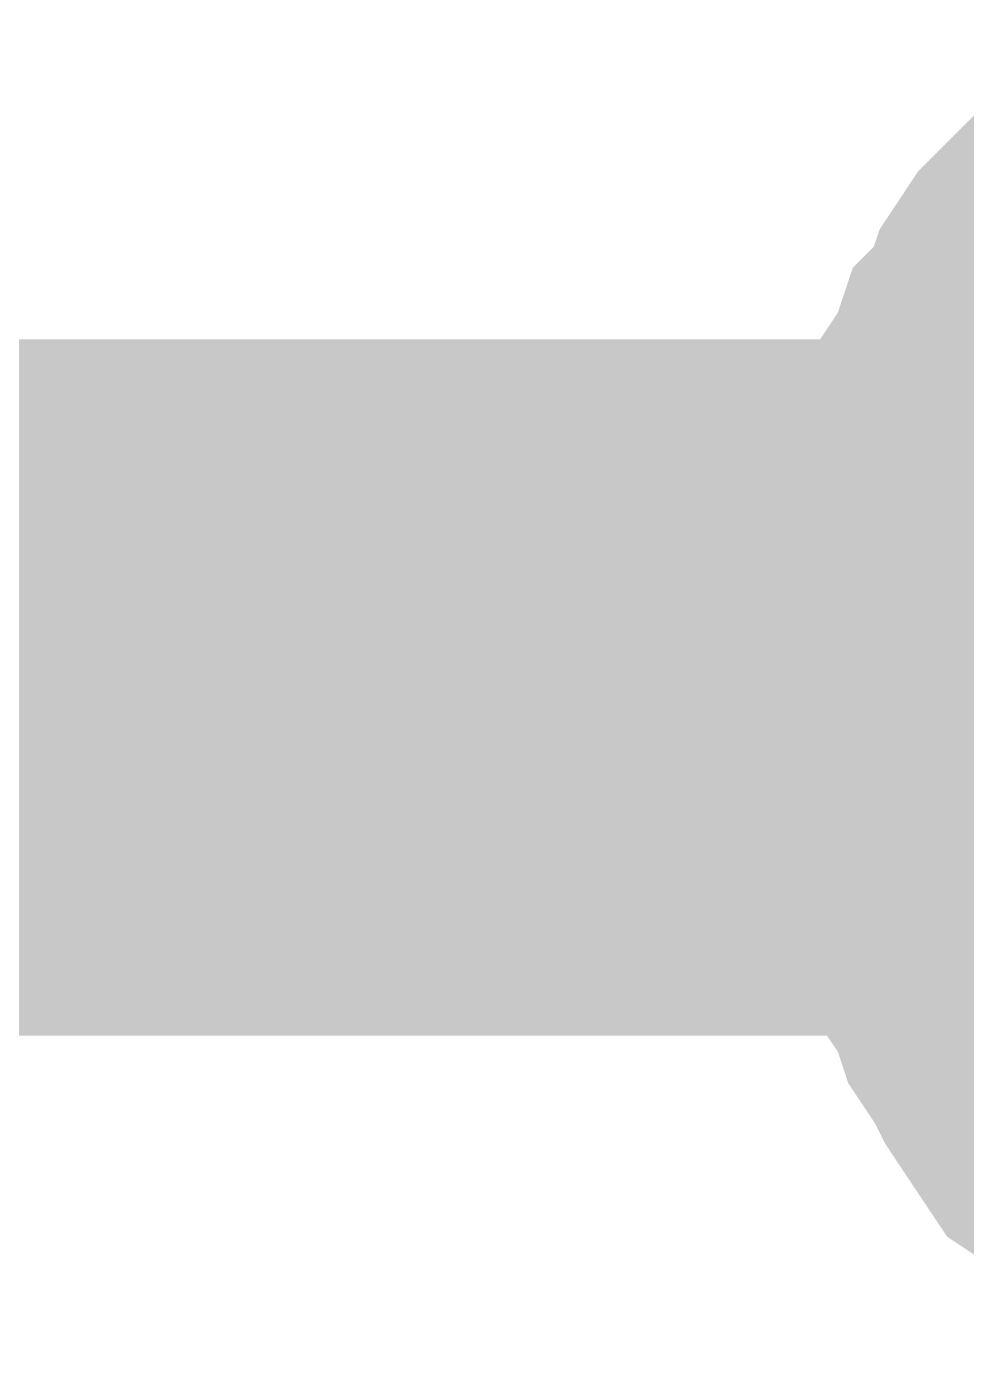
# Model space of a CAD drawing. Header units: inches. Extents: x 0 to 841, y 0 to 594.
# Drawn here: x 130.83 to 131.841, y 421.779 to 423.202 of the extents above; entities that cross this region are included whole.
import ezdxf

# ---------------------------------------------------------------- set-up
doc = ezdxf.new("R2010")
doc.units = ezdxf.units.IN
doc.layers.add('Sheet', color=255, linetype='Continuous')

msp = doc.modelspace()

# ---------------------------------------------------------------- linework, layer by layer
at = {"layer": 'Sheet'}
for points in [[(131.76, 422.4906, 0.2997, 0.2997, 0), (131.76, 422.5355, 0.2997, 0.2997, 0), (131.76, 422.5692, 0.2997, 0.2997, 0), (131.7712, 422.6029, 0.2997, 0.2997, 0), (131.7712, 422.6478, 0.2997, 0.2997, 0), (131.7824, 422.6815, 0.2997, 0.2997, 0), (131.7936, 422.7152, 0.2997, 0.2997, 0), (131.8049, 422.7601, 0.2997, 0.2997, 0), (131.8161, 422.7938, 0.2997, 0.2997, 0), (131.8386, 422.8275, 0.2997, 0.2997, 0), (131.8498, 422.8612, 0.2997, 0.2997, 0), (131.8722, 422.8836, 0.2997, 0.2997, 0), (131.8835, 422.9173, 0.2997, 0.2997, 0), (131.9059, 422.951, 0.2997, 0.2997, 0), (131.9284, 422.9735, 0.2997, 0.2997, 0), (131.9621, 423.0071, 0.2997, 0.2997, 0), (131.9845, 423.0296, 0.2997, 0.2997, 0), (132.007, 423.0521, 0.2997, 0.2997, 0)], [(131.76, 422.4906, 0.2997, 0.2997, 0), (131.76, 422.5355, 0.2997, 0.2997, 0), (131.76, 422.5692, 0.2997, 0.2997, 0), (131.7712, 422.6029, 0.2997, 0.2997, 0), (131.7712, 422.6478, 0.2997, 0.2997, 0), (131.7824, 422.6815, 0.2997, 0.2997, 0), (131.7936, 422.7152, 0.2997, 0.2997, 0), (131.8049, 422.7601, 0.2997, 0.2997, 0), (131.8161, 422.7938, 0.2997, 0.2997, 0), (131.8386, 422.8275, 0.2997, 0.2997, 0), (131.8498, 422.8612, 0.2997, 0.2997, 0), (131.8722, 422.8836, 0.2997, 0.2997, 0), (131.8835, 422.9173, 0.2997, 0.2997, 0), (131.9059, 422.951, 0.2997, 0.2997, 0), (131.9284, 422.9735, 0.2997, 0.2997, 0), (131.9621, 423.0071, 0.2997, 0.2997, 0), (131.9845, 423.0296, 0.2997, 0.2997, 0), (132.007, 423.0521, 0.2997, 0.2997, 0)], [(131.76, 422.4906, 0.2997, 0.2997, 0), (131.76, 422.5355, 0.2997, 0.2997, 0), (131.76, 422.5692, 0.2997, 0.2997, 0), (131.7712, 422.6029, 0.2997, 0.2997, 0), (131.7712, 422.6478, 0.2997, 0.2997, 0), (131.7824, 422.6815, 0.2997, 0.2997, 0), (131.7936, 422.7152, 0.2997, 0.2997, 0), (131.8049, 422.7601, 0.2997, 0.2997, 0), (131.8161, 422.7938, 0.2997, 0.2997, 0), (131.8386, 422.8275, 0.2997, 0.2997, 0), (131.8498, 422.8612, 0.2997, 0.2997, 0), (131.8722, 422.8836, 0.2997, 0.2997, 0), (131.8835, 422.9173, 0.2997, 0.2997, 0), (131.9059, 422.951, 0.2997, 0.2997, 0), (131.9284, 422.9735, 0.2997, 0.2997, 0), (131.9621, 423.0071, 0.2997, 0.2997, 0), (131.9845, 423.0296, 0.2997, 0.2997, 0), (132.007, 423.0521, 0.2997, 0.2997, 0)], [(131.76, 422.4906, 0.2997, 0.2997, 0), (131.76, 422.5355, 0.2997, 0.2997, 0), (131.76, 422.5692, 0.2997, 0.2997, 0), (131.7712, 422.6029, 0.2997, 0.2997, 0), (131.7712, 422.6478, 0.2997, 0.2997, 0), (131.7824, 422.6815, 0.2997, 0.2997, 0), (131.7936, 422.7152, 0.2997, 0.2997, 0), (131.8049, 422.7601, 0.2997, 0.2997, 0), (131.8161, 422.7938, 0.2997, 0.2997, 0), (131.8386, 422.8275, 0.2997, 0.2997, 0), (131.8498, 422.8612, 0.2997, 0.2997, 0), (131.8722, 422.8836, 0.2997, 0.2997, 0), (131.8835, 422.9173, 0.2997, 0.2997, 0), (131.9059, 422.951, 0.2997, 0.2997, 0), (131.9284, 422.9735, 0.2997, 0.2997, 0), (131.9621, 423.0071, 0.2997, 0.2997, 0), (131.9845, 423.0296, 0.2997, 0.2997, 0), (132.007, 423.0521, 0.2997, 0.2997, 0)], [(131.76, 422.4906, 0.0991, 0.0991, 0), (131.76, 422.5355, 0.0991, 0.0991, 0), (131.76, 422.5692, 0.0991, 0.0991, 0), (131.7712, 422.6029, 0.0991, 0.0991, 0), (131.7712, 422.6478, 0.0991, 0.0991, 0), (131.7824, 422.6815, 0.0991, 0.0991, 0), (131.7936, 422.7152, 0.0991, 0.0991, 0), (131.8049, 422.7601, 0.0991, 0.0991, 0), (131.8161, 422.7938, 0.0991, 0.0991, 0), (131.8386, 422.8275, 0.0991, 0.0991, 0), (131.8498, 422.8612, 0.0991, 0.0991, 0), (131.8722, 422.8836, 0.0991, 0.0991, 0), (131.8835, 422.9173, 0.0991, 0.0991, 0), (131.9059, 422.951, 0.0991, 0.0991, 0)], [(131.76, 422.4906, 0.0991, 0.0991, 0), (131.76, 422.5355, 0.0991, 0.0991, 0), (131.76, 422.5692, 0.0991, 0.0991, 0), (131.7712, 422.6029, 0.0991, 0.0991, 0), (131.7712, 422.6478, 0.0991, 0.0991, 0), (131.7824, 422.6815, 0.0991, 0.0991, 0), (131.7936, 422.7152, 0.0991, 0.0991, 0), (131.8049, 422.7601, 0.0991, 0.0991, 0), (131.8161, 422.7938, 0.0991, 0.0991, 0), (131.8386, 422.8275, 0.0991, 0.0991, 0), (131.8498, 422.8612, 0.0991, 0.0991, 0), (131.8722, 422.8836, 0.0991, 0.0991, 0), (131.8835, 422.9173, 0.0991, 0.0991, 0), (131.9059, 422.951, 0.0991, 0.0991, 0)], [(131.76, 422.4906, 0.0991, 0.0991, 0), (131.76, 422.5355, 0.0991, 0.0991, 0), (131.76, 422.5692, 0.0991, 0.0991, 0), (131.7712, 422.6029, 0.0991, 0.0991, 0), (131.7712, 422.6478, 0.0991, 0.0991, 0), (131.7824, 422.6815, 0.0991, 0.0991, 0), (131.7936, 422.7152, 0.0991, 0.0991, 0), (131.8049, 422.7601, 0.0991, 0.0991, 0), (131.8161, 422.7938, 0.0991, 0.0991, 0), (131.8386, 422.8275, 0.0991, 0.0991, 0), (131.8498, 422.8612, 0.0991, 0.0991, 0), (131.8722, 422.8836, 0.0991, 0.0991, 0), (131.8835, 422.9173, 0.0991, 0.0991, 0), (131.9059, 422.951, 0.0991, 0.0991, 0)], [(131.76, 422.4906, 0.0991, 0.0991, 0), (131.76, 422.5355, 0.0991, 0.0991, 0), (131.76, 422.5692, 0.0991, 0.0991, 0), (131.7712, 422.6029, 0.0991, 0.0991, 0), (131.7712, 422.6478, 0.0991, 0.0991, 0), (131.7824, 422.6815, 0.0991, 0.0991, 0), (131.7936, 422.7152, 0.0991, 0.0991, 0), (131.8049, 422.7601, 0.0991, 0.0991, 0), (131.8161, 422.7938, 0.0991, 0.0991, 0), (131.8386, 422.8275, 0.0991, 0.0991, 0), (131.8498, 422.8612, 0.0991, 0.0991, 0), (131.8722, 422.8836, 0.0991, 0.0991, 0), (131.8835, 422.9173, 0.0991, 0.0991, 0), (131.9059, 422.951, 0.0991, 0.0991, 0)], [(127.5267, 422.4906, 0.7493, 0.7493, 0), (132.5235, 422.4906, 0.7493, 0.7493, 0)], [(127.5267, 422.4906, 0.2997, 0.2997, 0), (132.5235, 422.4906, 0.2997, 0.2997, 0)], [(132.007, 421.9291, 0.2997, 0.2997, 0), (131.9845, 421.9628, 0.2997, 0.2997, 0), (131.9621, 421.9853, 0.2997, 0.2997, 0), (131.9284, 422.0077, 0.2997, 0.2997, 0), (131.9059, 422.0414, 0.2997, 0.2997, 0), (131.8835, 422.0751, 0.2997, 0.2997, 0), (131.8722, 422.0976, 0.2997, 0.2997, 0), (131.8498, 422.1312, 0.2997, 0.2997, 0), (131.8386, 422.1649, 0.2997, 0.2997, 0), (131.8161, 422.1986, 0.2997, 0.2997, 0), (131.8049, 422.2323, 0.2997, 0.2997, 0), (131.7936, 422.266, 0.2997, 0.2997, 0), (131.7824, 422.2997, 0.2997, 0.2997, 0), (131.7712, 422.3334, 0.2997, 0.2997, 0), (131.7712, 422.3783, 0.2997, 0.2997, 0), (131.76, 422.412, 0.2997, 0.2997, 0), (131.76, 422.4569, 0.2997, 0.2997, 0), (131.76, 422.4906, 0.2997, 0.2997, 0)], [(131.76, 422.4906, 0.2997, 0.2997, 0), (131.76, 422.4906, 0.2997, 0.2997, 0)], [(132.007, 421.9291, 0.2997, 0.2997, 0), (131.9845, 421.9628, 0.2997, 0.2997, 0), (131.9621, 421.9853, 0.2997, 0.2997, 0), (131.9284, 422.0077, 0.2997, 0.2997, 0), (131.9059, 422.0414, 0.2997, 0.2997, 0), (131.8835, 422.0751, 0.2997, 0.2997, 0), (131.8722, 422.0976, 0.2997, 0.2997, 0), (131.8498, 422.1312, 0.2997, 0.2997, 0), (131.8386, 422.1649, 0.2997, 0.2997, 0), (131.8161, 422.1986, 0.2997, 0.2997, 0), (131.8049, 422.2323, 0.2997, 0.2997, 0), (131.7936, 422.266, 0.2997, 0.2997, 0), (131.7824, 422.2997, 0.2997, 0.2997, 0), (131.7712, 422.3334, 0.2997, 0.2997, 0), (131.7712, 422.3783, 0.2997, 0.2997, 0), (131.76, 422.412, 0.2997, 0.2997, 0), (131.76, 422.4569, 0.2997, 0.2997, 0), (131.76, 422.4906, 0.2997, 0.2997, 0)], [(131.76, 422.4906, 0.2997, 0.2997, 0), (131.76, 422.4906, 0.2997, 0.2997, 0)], [(132.007, 421.9291, 0.2997, 0.2997, 0), (131.9845, 421.9628, 0.2997, 0.2997, 0), (131.9621, 421.9853, 0.2997, 0.2997, 0), (131.9284, 422.0077, 0.2997, 0.2997, 0), (131.9059, 422.0414, 0.2997, 0.2997, 0), (131.8835, 422.0751, 0.2997, 0.2997, 0), (131.8722, 422.0976, 0.2997, 0.2997, 0), (131.8498, 422.1312, 0.2997, 0.2997, 0), (131.8386, 422.1649, 0.2997, 0.2997, 0), (131.8161, 422.1986, 0.2997, 0.2997, 0), (131.8049, 422.2323, 0.2997, 0.2997, 0), (131.7936, 422.266, 0.2997, 0.2997, 0), (131.7824, 422.2997, 0.2997, 0.2997, 0), (131.7712, 422.3334, 0.2997, 0.2997, 0), (131.7712, 422.3783, 0.2997, 0.2997, 0), (131.76, 422.412, 0.2997, 0.2997, 0), (131.76, 422.4569, 0.2997, 0.2997, 0), (131.76, 422.4906, 0.2997, 0.2997, 0)], [(131.76, 422.4906, 0.2997, 0.2997, 0), (131.76, 422.4906, 0.2997, 0.2997, 0)], [(132.007, 421.9291, 0.2997, 0.2997, 0), (131.9845, 421.9628, 0.2997, 0.2997, 0), (131.9621, 421.9853, 0.2997, 0.2997, 0), (131.9284, 422.0077, 0.2997, 0.2997, 0), (131.9059, 422.0414, 0.2997, 0.2997, 0), (131.8835, 422.0751, 0.2997, 0.2997, 0), (131.8722, 422.0976, 0.2997, 0.2997, 0), (131.8498, 422.1312, 0.2997, 0.2997, 0), (131.8386, 422.1649, 0.2997, 0.2997, 0), (131.8161, 422.1986, 0.2997, 0.2997, 0), (131.8049, 422.2323, 0.2997, 0.2997, 0), (131.7936, 422.266, 0.2997, 0.2997, 0), (131.7824, 422.2997, 0.2997, 0.2997, 0), (131.7712, 422.3334, 0.2997, 0.2997, 0), (131.7712, 422.3783, 0.2997, 0.2997, 0), (131.76, 422.412, 0.2997, 0.2997, 0), (131.76, 422.4569, 0.2997, 0.2997, 0), (131.76, 422.4906, 0.2997, 0.2997, 0)], [(131.76, 422.4906, 0.2997, 0.2997, 0), (131.76, 422.4906, 0.2997, 0.2997, 0)], [(131.9059, 422.0414, 0.0991, 0.0991, 0), (131.8835, 422.0751, 0.0991, 0.0991, 0), (131.8722, 422.0976, 0.0991, 0.0991, 0), (131.8498, 422.1312, 0.0991, 0.0991, 0), (131.8386, 422.1649, 0.0991, 0.0991, 0), (131.8161, 422.1986, 0.0991, 0.0991, 0), (131.8049, 422.2323, 0.0991, 0.0991, 0), (131.7936, 422.266, 0.0991, 0.0991, 0), (131.7824, 422.2997, 0.0991, 0.0991, 0), (131.7712, 422.3334, 0.0991, 0.0991, 0), (131.7712, 422.3783, 0.0991, 0.0991, 0), (131.76, 422.412, 0.0991, 0.0991, 0), (131.76, 422.4569, 0.0991, 0.0991, 0), (131.76, 422.4906, 0.0991, 0.0991, 0)], [(131.76, 422.4906, 0.0991, 0.0991, 0), (131.76, 422.4906, 0.0991, 0.0991, 0)], [(131.9059, 422.0414, 0.0991, 0.0991, 0), (131.8835, 422.0751, 0.0991, 0.0991, 0), (131.8722, 422.0976, 0.0991, 0.0991, 0), (131.8498, 422.1312, 0.0991, 0.0991, 0), (131.8386, 422.1649, 0.0991, 0.0991, 0), (131.8161, 422.1986, 0.0991, 0.0991, 0), (131.8049, 422.2323, 0.0991, 0.0991, 0), (131.7936, 422.266, 0.0991, 0.0991, 0), (131.7824, 422.2997, 0.0991, 0.0991, 0), (131.7712, 422.3334, 0.0991, 0.0991, 0), (131.7712, 422.3783, 0.0991, 0.0991, 0), (131.76, 422.412, 0.0991, 0.0991, 0), (131.76, 422.4569, 0.0991, 0.0991, 0), (131.76, 422.4906, 0.0991, 0.0991, 0)], [(131.76, 422.4906, 0.0991, 0.0991, 0), (131.76, 422.4906, 0.0991, 0.0991, 0)], [(131.9059, 422.0414, 0.0991, 0.0991, 0), (131.8835, 422.0751, 0.0991, 0.0991, 0), (131.8722, 422.0976, 0.0991, 0.0991, 0), (131.8498, 422.1312, 0.0991, 0.0991, 0), (131.8386, 422.1649, 0.0991, 0.0991, 0), (131.8161, 422.1986, 0.0991, 0.0991, 0), (131.8049, 422.2323, 0.0991, 0.0991, 0), (131.7936, 422.266, 0.0991, 0.0991, 0), (131.7824, 422.2997, 0.0991, 0.0991, 0), (131.7712, 422.3334, 0.0991, 0.0991, 0), (131.7712, 422.3783, 0.0991, 0.0991, 0), (131.76, 422.412, 0.0991, 0.0991, 0), (131.76, 422.4569, 0.0991, 0.0991, 0), (131.76, 422.4906, 0.0991, 0.0991, 0)], [(131.76, 422.4906, 0.0991, 0.0991, 0), (131.76, 422.4906, 0.0991, 0.0991, 0)], [(131.9059, 422.0414, 0.0991, 0.0991, 0), (131.8835, 422.0751, 0.0991, 0.0991, 0), (131.8722, 422.0976, 0.0991, 0.0991, 0), (131.8498, 422.1312, 0.0991, 0.0991, 0), (131.8386, 422.1649, 0.0991, 0.0991, 0), (131.8161, 422.1986, 0.0991, 0.0991, 0), (131.8049, 422.2323, 0.0991, 0.0991, 0), (131.7936, 422.266, 0.0991, 0.0991, 0), (131.7824, 422.2997, 0.0991, 0.0991, 0), (131.7712, 422.3334, 0.0991, 0.0991, 0), (131.7712, 422.3783, 0.0991, 0.0991, 0), (131.76, 422.412, 0.0991, 0.0991, 0), (131.76, 422.4569, 0.0991, 0.0991, 0), (131.76, 422.4906, 0.0991, 0.0991, 0)], [(131.76, 422.4906, 0.0991, 0.0991, 0), (131.76, 422.4906, 0.0991, 0.0991, 0)]]:
    msp.add_lwpolyline(points, format="xyseb", dxfattribs=at)

doc.saveas('drawing.dxf')
